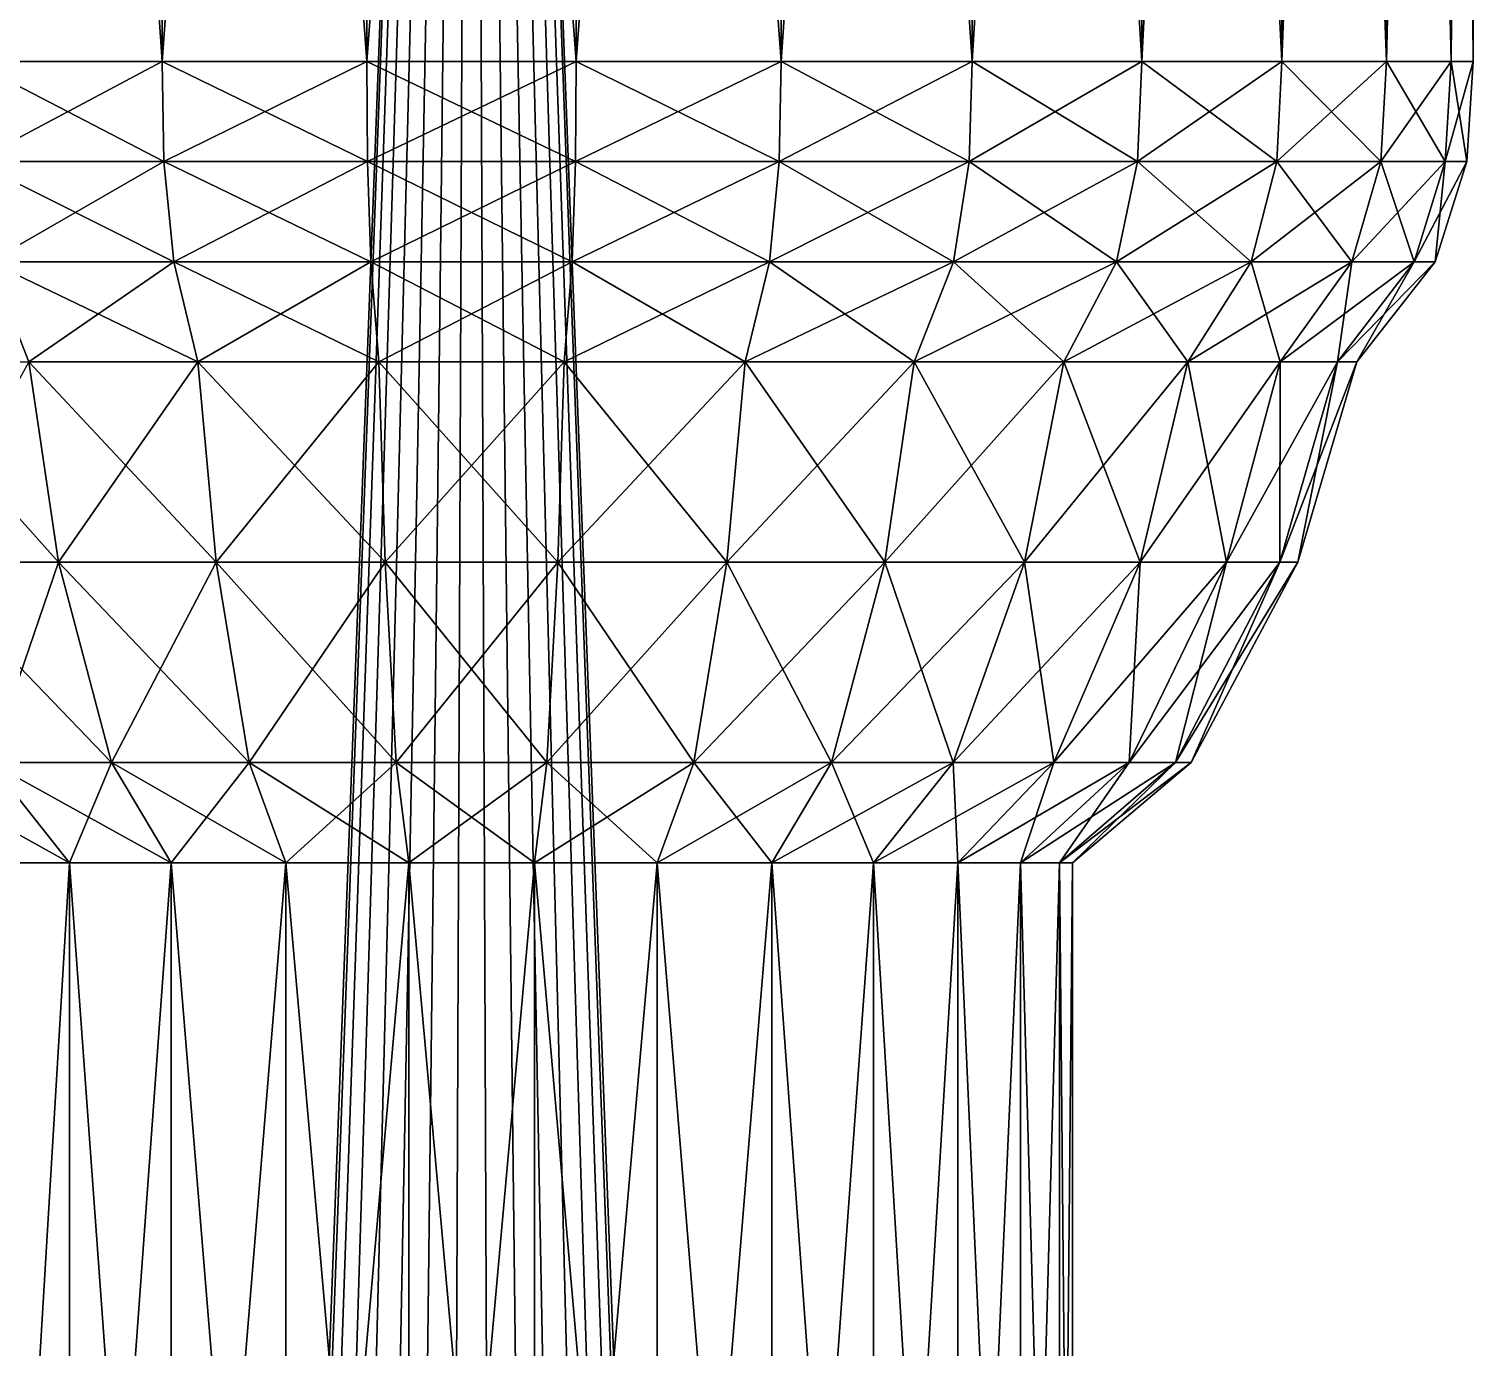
# Model space of a CAD drawing. Extents: x -6.9 to 5, y -21.1 to 53.8.
# Drawn here: x -2.21 to 5, y 23.08 to 29.66 of the extents above; entities that cross this region are included whole.
import ezdxf

# ---------------------------------------------------------------- set-up
doc = ezdxf.new("R2010")
doc.units = 0
doc.header["$MEASUREMENT"] = 0
doc.layers.add('DEFAULT', color=7, linetype='CONTINUOUS')

msp = doc.modelspace()

# ---------------------------------------------------------------- linework, layer by layer
at = {"layer": 'DEFAULT'}
for points in [[(-2.5, 29.5, -4.330127), (-1.545086, 43.5, -4.755282), (-1.545086, 29.5, -4.755282)], [(-1.545086, 29.5, 4.755282), (-2.5, 43.5, 4.330127), (-2.5, 29.5, 4.330127)], [(-1.545086, 43.5, 4.755282), (-2.5, 43.5, 4.330127), (-1.545086, 29.5, 4.755282)], [(-2.5, 43.5, -4.330127), (-1.545086, 43.5, -4.755282), (-2.5, 29.5, -4.330127)], [(-1.545082, 29.5, -4.755283), (-0.522644, 43.5, -4.97261), (-0.522644, 29.5, -4.97261)], [(-0.522644, 29.5, 4.97261), (-1.545082, 43.5, 4.755283), (-1.545082, 29.5, 4.755283)], [(-0.522644, 43.5, 4.97261), (-1.545082, 43.5, 4.755283), (-0.522644, 29.5, 4.97261)], [(-1.545082, 43.5, -4.755283), (-0.522644, 43.5, -4.97261), (-1.545082, 29.5, -4.755283)], [(-0.522644, 29.5, -4.97261), (0.522644, 43.5, -4.97261), (0.522644, 29.5, -4.97261)], [(0.522644, 29.5, 4.97261), (-0.522644, 43.5, 4.97261), (-0.522644, 29.5, 4.97261)], [(0.522644, 43.5, 4.97261), (-0.522644, 43.5, 4.97261), (0.522644, 29.5, 4.97261)], [(-0.522644, 43.5, -4.97261), (0.522644, 43.5, -4.97261), (-0.522644, 29.5, -4.97261)], [(1.545082, 29.5, 4.755283), (0.522644, 43.5, 4.97261), (0.522644, 29.5, 4.97261)], [(0.522644, 29.5, -4.97261), (1.545082, 43.5, -4.755283), (1.545082, 29.5, -4.755283)], [(0.522644, 43.5, -4.97261), (1.545082, 43.5, -4.755283), (0.522644, 29.5, -4.97261)], [(1.545082, 43.5, 4.755283), (0.522644, 43.5, 4.97261), (1.545082, 29.5, 4.755283)], [(2.5, 29.5, 4.330127), (1.545086, 43.5, 4.755282), (1.545086, 29.5, 4.755282)], [(1.545086, 29.5, -4.755282), (2.5, 43.5, -4.330127), (2.5, 29.5, -4.330127)], [(1.545086, 43.5, -4.755282), (2.5, 43.5, -4.330127), (1.545086, 29.5, -4.755282)], [(2.5, 43.5, 4.330127), (1.545086, 43.5, 4.755282), (2.5, 29.5, 4.330127)], [(3.345654, 29.5, 3.715724), (2.5, 43.5, 4.330127), (2.5, 29.5, 4.330127)], [(2.5, 29.5, -4.330127), (3.345654, 43.5, -3.715724), (3.345654, 29.5, -3.715724)], [(2.5, 43.5, -4.330127), (3.345654, 43.5, -3.715724), (2.5, 29.5, -4.330127)], [(3.345654, 43.5, 3.715724), (2.5, 43.5, 4.330127), (3.345654, 29.5, 3.715724)], [(4.045082, 29.5, 2.938926), (3.345654, 43.5, 3.715724), (3.345654, 29.5, 3.715724)], [(3.345654, 29.5, -3.715724), (4.045082, 43.5, -2.938926), (4.045082, 29.5, -2.938926)], [(3.345654, 43.5, -3.715724), (4.045082, 43.5, -2.938926), (3.345654, 29.5, -3.715724)], [(4.045082, 43.5, 2.938926), (3.345654, 43.5, 3.715724), (4.045082, 29.5, 2.938926)], [(4.567726, 29.5, 2.033683), (4.045086, 43.5, 2.938926), (4.045086, 29.5, 2.938926)], [(4.045086, 29.5, -2.938926), (4.567726, 43.5, -2.033683), (4.567726, 29.5, -2.033683)], [(4.045086, 43.5, -2.938926), (4.567726, 43.5, -2.033683), (4.045086, 29.5, -2.938926)], [(4.567726, 43.5, 2.033683), (4.045086, 43.5, 2.938926), (4.567726, 29.5, 2.033683)], [(4.890739, 29.5, 1.039559), (4.567726, 43.5, 2.033683), (4.567726, 29.5, 2.033683)], [(4.567726, 29.5, -2.033683), (4.890739, 43.5, -1.039559), (4.890739, 29.5, -1.039559)], [(4.567726, 43.5, -2.033683), (4.890739, 43.5, -1.039559), (4.567726, 29.5, -2.033683)], [(4.890739, 43.5, 1.039559), (4.567726, 43.5, 2.033683), (4.890739, 29.5, 1.039559)], [(5, 29.5), (4.890739, 43.5, 1.039558), (4.890739, 29.5, 1.039558)], [(4.890739, 29.5, -1.039558), (5, 43.5), (5, 29.5)], [(4.890739, 43.5, -1.039558), (5, 43.5), (4.890739, 29.5, -1.039558)], [(5, 43.5), (4.890739, 43.5, 1.039558), (5, 29.5)], [(-1.956295, -11, -0.415823), (0, 41.75), (-2, -11)], [(-2, -11), (0, 41.75), (-1.956295, -11, 0.415823)], [(-1.827091, -11, -0.813473), (0, 41.75), (-1.956295, -11, -0.415823)], [(-1.956295, -11, 0.415823), (0, 41.75), (-1.827091, -11, 0.813473)], [(-1.618034, -11, -1.17557), (0, 41.75), (-1.827091, -11, -0.813473)], [(-1.827091, -11, 0.813473), (0, 41.75), (-1.618034, -11, 1.17557)], [(-1.338261, -11, -1.48629), (0, 41.75), (-1.618034, -11, -1.175571)], [(-1.618034, -11, 1.175571), (0, 41.75), (-1.338261, -11, 1.48629)], [(-1, -11, -1.732051), (0, 41.75), (-1.338261, -11, -1.48629)], [(-1.338261, -11, 1.48629), (0, 41.75), (-1, -11, 1.732051)], [(-0.618034, -11, -1.902113), (0, 41.75), (-1, -11, -1.732051)], [(-1, -11, 1.732051), (0, 41.75), (-0.618034, -11, 1.902113)], [(-0.209057, -11, -1.989044), (0, 41.75), (-0.618034, -11, -1.902113)], [(-0.618034, -11, 1.902113), (0, 41.75), (-0.209057, -11, 1.989044)], [(0.209057, -11, -1.989044), (0, 41.75), (-0.209057, -11, -1.989044)], [(-0.209057, -11, 1.989044), (0, 41.75), (0.209057, -11, 1.989044)], [(0.209057, -11, 1.989044), (0, 41.75), (0.618034, -11, 1.902113)], [(0.618034, -11, 1.902113), (0, 41.75), (1, -11, 1.732051)], [(1, -11, 1.732051), (0, 41.75), (1.338261, -11, 1.48629)], [(1.338261, -11, 1.48629), (0, 41.75), (1.618034, -11, 1.175571)], [(1.618034, -11, 1.17557), (0, 41.75), (1.827091, -11, 0.813473)], [(1.827091, -11, 0.813473), (0, 41.75), (1.956295, -11, 0.415823)], [(1.956295, -11, 0.415823), (0, 41.75), (2, -11)], [(2, -11), (0, 41.75), (1.956295, -11, -0.415823)], [(1.956295, -11, -0.415823), (0, 41.75), (1.827091, -11, -0.813473)], [(1.827091, -11, -0.813473), (0, 41.75), (1.618034, -11, -1.17557)], [(1.618034, -11, -1.175571), (0, 41.75), (1.338261, -11, -1.48629)], [(1.338261, -11, -1.48629), (0, 41.75), (1, -11, -1.732051)], [(1, -11, -1.732051), (0, 41.75), (0.618034, -11, -1.902113)], [(0.618034, -11, -1.902113), (0, 41.75), (0.209057, -11, -1.989044)], [(-1.545086, 29.5, 4.755282), (-2.5, 29.5, 4.330127), (-2.484612, 29, 4.303476)], [(-1.535576, 29, -4.726015), (-2.484612, 29, -4.303476), (-2.5, 29.5, -4.330127)], [(-2.5, 29.5, -4.330127), (-1.545086, 29.5, -4.755282), (-1.535576, 29, -4.726015)], [(-2.484612, 29, 4.303476), (-1.535576, 29, 4.726015), (-1.545086, 29.5, 4.755282)], [(-0.522644, 29.5, 4.97261), (-1.545082, 29.5, 4.755283), (-1.535576, 29, 4.726015)], [(-0.519424, 29, -4.942004), (-1.535576, 29, -4.726015), (-1.545082, 29.5, -4.755283)], [(-1.545082, 29.5, -4.755283), (-0.522644, 29.5, -4.97261), (-0.519424, 29, -4.942004)], [(-1.535576, 29, 4.726015), (-0.519424, 29, 4.942004), (-0.522644, 29.5, 4.97261)], [(0.522644, 29.5, 4.97261), (-0.522644, 29.5, 4.97261), (-0.519424, 29, 4.942004)], [(0.519424, 29, -4.942004), (-0.519424, 29, -4.942004), (-0.522644, 29.5, -4.97261)], [(-0.522644, 29.5, -4.97261), (0.522644, 29.5, -4.97261), (0.519424, 29, -4.942004)], [(-0.519424, 29, 4.942004), (0.519424, 29, 4.942004), (0.522644, 29.5, 4.97261)], [(1.535576, 29, -4.726015), (0.519424, 29, -4.942004), (0.522644, 29.5, -4.97261)], [(0.519424, 29, 4.942004), (1.535576, 29, 4.726015), (1.545082, 29.5, 4.755283)], [(1.545082, 29.5, 4.755283), (0.522644, 29.5, 4.97261), (0.519424, 29, 4.942004)], [(0.522644, 29.5, -4.97261), (1.545082, 29.5, -4.755283), (1.535576, 29, -4.726015)], [(2.484612, 29, -4.303476), (1.535576, 29, -4.726015), (1.545086, 29.5, -4.755282)], [(1.535576, 29, 4.726015), (2.484612, 29, 4.303476), (2.5, 29.5, 4.330127)], [(2.5, 29.5, 4.330127), (1.545086, 29.5, 4.755282), (1.535576, 29, 4.726015)], [(1.545086, 29.5, -4.755282), (2.5, 29.5, -4.330127), (2.484612, 29, -4.303476)], [(3.325062, 29, -3.692854), (2.484612, 29, -4.303476), (2.5, 29.5, -4.330127)], [(2.484612, 29, 4.303476), (3.325062, 29, 3.692854), (3.345654, 29.5, 3.715724)], [(3.345654, 29.5, 3.715724), (2.5, 29.5, 4.330127), (2.484612, 29, 4.303476)], [(2.5, 29.5, -4.330127), (3.345654, 29.5, -3.715724), (3.325062, 29, -3.692854)], [(4.020187, 29, -2.920837), (3.325058, 29, -3.692855), (3.345654, 29.5, -3.715724)], [(3.325058, 29, 3.692855), (4.020187, 29, 2.920837), (4.045082, 29.5, 2.938926)], [(4.045082, 29.5, 2.938926), (3.345654, 29.5, 3.715724), (3.325058, 29, 3.692855)], [(3.345654, 29.5, -3.715724), (4.045082, 29.5, -2.938926), (4.020187, 29, -2.920837)], [(4.539612, 29, -2.021166), (4.020187, 29, -2.920839), (4.045086, 29.5, -2.938926)], [(4.020187, 29, 2.920839), (4.539612, 29, 2.021166), (4.567726, 29.5, 2.033683)], [(4.567726, 29.5, 2.033683), (4.045086, 29.5, 2.938926), (4.020187, 29, 2.920839)], [(4.045086, 29.5, -2.938926), (4.567726, 29.5, -2.033683), (4.539612, 29, -2.021166)], [(4.860638, 29, -1.033159), (4.539612, 29, -2.021167), (4.567726, 29.5, -2.033683)], [(4.539612, 29, 2.021167), (4.860638, 29, 1.033159), (4.890739, 29.5, 1.039559)], [(4.890739, 29.5, 1.039559), (4.567726, 29.5, 2.033683), (4.539612, 29, 2.021167)], [(4.567726, 29.5, -2.033683), (4.890739, 29.5, -1.039559), (4.860638, 29, -1.033159)], [(4.969227, 29, 0.000001), (4.860634, 29, -1.033161), (4.890739, 29.5, -1.039558)], [(4.860634, 29, 1.033161), (4.969227, 29, -0.000001), (5, 29.5)], [(5, 29.5), (4.890739, 29.5, 1.039558), (4.860634, 29, 1.033161)], [(4.890739, 29.5, -1.039558), (5, 29.5), (4.969227, 29, 0.000001)], [(-2.484612, 29, -4.303476), (-1.48674, 28.5, -4.57571), (-2.405594, 28.5, -4.166609)], [(-1.48674, 28.5, -4.57571), (-2.484612, 29, -4.303476), (-1.535576, 29, -4.726015)], [(-2.405594, 28.5, 4.166609), (-1.535576, 29, 4.726015), (-2.484612, 29, 4.303476)], [(-1.535576, 29, 4.726015), (-2.405594, 28.5, 4.166609), (-1.48674, 28.5, 4.57571)], [(-1.535576, 29, -4.726015), (-0.502907, 28.5, -4.78483), (-1.48674, 28.5, -4.575709)], [(-0.502907, 28.5, -4.78483), (-1.535576, 29, -4.726015), (-0.519424, 29, -4.942004)], [(-1.48674, 28.5, 4.575709), (-0.519424, 29, 4.942004), (-1.535576, 29, 4.726015)], [(-0.519424, 29, 4.942004), (-1.48674, 28.5, 4.575709), (-0.502907, 28.5, 4.78483)], [(-0.519424, 29, -4.942004), (0.502907, 28.5, -4.78483), (-0.502907, 28.5, -4.78483)], [(0.502907, 28.5, -4.78483), (-0.519424, 29, -4.942004), (0.519424, 29, -4.942004)], [(-0.502907, 28.5, 4.78483), (0.519424, 29, 4.942004), (-0.519424, 29, 4.942004)], [(0.519424, 29, 4.942004), (-0.502907, 28.5, 4.78483), (0.502907, 28.5, 4.78483)], [(1.535576, 29, 4.726015), (0.502907, 28.5, 4.78483), (1.48674, 28.5, 4.575709)], [(0.502907, 28.5, 4.78483), (1.535576, 29, 4.726015), (0.519424, 29, 4.942004)], [(0.519424, 29, -4.942004), (1.48674, 28.5, -4.575709), (0.502907, 28.5, -4.78483)], [(1.48674, 28.5, -4.575709), (0.519424, 29, -4.942004), (1.535576, 29, -4.726015)], [(2.484612, 29, 4.303476), (1.48674, 28.5, 4.57571), (2.405594, 28.5, 4.166609)], [(1.48674, 28.5, 4.57571), (2.484612, 29, 4.303476), (1.535576, 29, 4.726015)], [(1.535576, 29, -4.726015), (2.405594, 28.5, -4.166609), (1.48674, 28.5, -4.57571)], [(2.405594, 28.5, -4.166609), (1.535576, 29, -4.726015), (2.484612, 29, -4.303476)], [(3.325062, 29, 3.692854), (2.405594, 28.5, 4.16661), (3.219315, 28.5, 3.575407)], [(2.405594, 28.5, 4.16661), (3.325062, 29, 3.692854), (2.484612, 29, 4.303476)], [(2.484612, 29, -4.303476), (3.219315, 28.5, -3.575407), (2.405594, 28.5, -4.16661)], [(3.219315, 28.5, -3.575407), (2.484612, 29, -4.303476), (3.325062, 29, -3.692854)], [(4.020187, 29, 2.920837), (3.219311, 28.5, 3.575408), (3.892334, 28.5, 2.827943)], [(3.219311, 28.5, 3.575408), (4.020187, 29, 2.920837), (3.325058, 29, 3.692855)], [(3.325058, 29, -3.692855), (3.892334, 28.5, -2.827943), (3.219311, 28.5, -3.575408)], [(3.892334, 28.5, -2.827943), (3.325058, 29, -3.692855), (4.020187, 29, -2.920837)], [(4.539612, 29, 2.021166), (3.89233, 28.5, 2.827945), (4.395237, 28.5, 1.956885)], [(3.89233, 28.5, 2.827945), (4.539612, 29, 2.021166), (4.020187, 29, 2.920839)], [(4.020187, 29, -2.920839), (4.395237, 28.5, -1.956885), (3.89233, 28.5, -2.827945)], [(4.395237, 28.5, -1.956885), (4.020187, 29, -2.920839), (4.539612, 29, -2.021166)], [(4.860638, 29, 1.033159), (4.395237, 28.5, 1.956886), (4.706051, 28.5, 1.000301)], [(4.395237, 28.5, 1.956886), (4.860638, 29, 1.033159), (4.539612, 29, 2.021167)], [(4.539612, 29, -2.021167), (4.706051, 28.5, -1.000301), (4.395237, 28.5, -1.956886)], [(4.706051, 28.5, -1.000301), (4.539612, 29, -2.021167), (4.860638, 29, -1.033159)], [(4.969227, 29, -0.000001), (4.706047, 28.5, 1.000303), (4.811188, 28.5, -0.000001)], [(4.706047, 28.5, 1.000303), (4.969227, 29, -0.000001), (4.860634, 29, 1.033161)], [(4.860634, 29, -1.033161), (4.811188, 28.5, 0.000001), (4.706047, 28.5, -1.000303)], [(4.811188, 28.5, 0.000001), (4.860634, 29, -1.033161), (4.969227, 29, 0.000001)], [(-2.405594, 28.5, -4.166609), (-1.365631, 28, -4.202977), (-2.209633, 28, -3.827202)], [(-1.365631, 28, -4.202977), (-2.405594, 28.5, -4.166609), (-1.48674, 28.5, -4.57571)], [(-2.209633, 28, 3.827202), (-1.48674, 28.5, 4.57571), (-2.405594, 28.5, 4.166609)], [(-1.48674, 28.5, 4.57571), (-2.209633, 28, 3.827202), (-1.365631, 28, 4.202977)], [(-1.48674, 28.5, -4.575709), (-0.461941, 28, -4.395062), (-1.365631, 28, -4.202977)], [(-0.461941, 28, -4.395062), (-1.48674, 28.5, -4.575709), (-0.502907, 28.5, -4.78483)], [(-1.365631, 28, 4.202977), (-0.502907, 28.5, 4.78483), (-1.48674, 28.5, 4.575709)], [(-0.502907, 28.5, 4.78483), (-1.365631, 28, 4.202977), (-0.461941, 28, 4.395062)], [(-0.502907, 28.5, -4.78483), (0.461937, 28, -4.395062), (-0.461937, 28, -4.395062)], [(0.461937, 28, -4.395062), (-0.502907, 28.5, -4.78483), (0.502907, 28.5, -4.78483)], [(-0.461937, 28, 4.395062), (0.502907, 28.5, 4.78483), (-0.502907, 28.5, 4.78483)], [(0.502907, 28.5, 4.78483), (-0.461937, 28, 4.395062), (0.461937, 28, 4.395062)], [(1.48674, 28.5, 4.575709), (0.461941, 28, 4.395062), (1.365631, 28, 4.202977)], [(0.461941, 28, 4.395062), (1.48674, 28.5, 4.575709), (0.502907, 28.5, 4.78483)], [(0.502907, 28.5, -4.78483), (1.365631, 28, -4.202977), (0.461941, 28, -4.395062)], [(1.365631, 28, -4.202977), (0.502907, 28.5, -4.78483), (1.48674, 28.5, -4.575709)], [(2.405594, 28.5, 4.166609), (1.365631, 28, 4.202977), (2.209633, 28, 3.827202)], [(1.365631, 28, 4.202977), (2.405594, 28.5, 4.166609), (1.48674, 28.5, 4.57571)], [(1.48674, 28.5, -4.57571), (2.209633, 28, -3.827202), (1.365631, 28, -4.202977)], [(2.209633, 28, -3.827202), (1.48674, 28.5, -4.57571), (2.405594, 28.5, -4.166609)], [(3.219315, 28.5, 3.575407), (2.209637, 28, 3.827201), (2.957069, 28, 3.284159)], [(2.209637, 28, 3.827201), (3.219315, 28.5, 3.575407), (2.405594, 28.5, 4.16661)], [(2.405594, 28.5, -4.16661), (2.957069, 28, -3.284159), (2.209637, 28, -3.827201)], [(2.957069, 28, -3.284159), (2.405594, 28.5, -4.16661), (3.219315, 28.5, -3.575407)], [(3.892334, 28.5, 2.827943), (2.957069, 28, 3.284158), (3.575264, 28, 2.597583)], [(2.957069, 28, 3.284158), (3.892334, 28.5, 2.827943), (3.219311, 28.5, 3.575408)], [(3.219311, 28.5, -3.575408), (3.575264, 28, -2.597583), (2.957069, 28, -3.284158)], [(3.575264, 28, -2.597583), (3.219311, 28.5, -3.575408), (3.892334, 28.5, -2.827943)], [(4.395237, 28.5, 1.956885), (3.575264, 28, 2.597582), (4.037205, 28, 1.79748)], [(3.575264, 28, 2.597582), (4.395237, 28.5, 1.956885), (3.89233, 28.5, 2.827945)], [(3.89233, 28.5, -2.827945), (4.037205, 28, -1.79748), (3.575264, 28, -2.597582)], [(4.037205, 28, -1.79748), (3.89233, 28.5, -2.827945), (4.395237, 28.5, -1.956885)], [(4.706051, 28.5, 1.000301), (4.037209, 28, 1.797479), (4.322701, 28, 0.918819)], [(4.037209, 28, 1.797479), (4.706051, 28.5, 1.000301), (4.395237, 28.5, 1.956886)], [(4.395237, 28.5, -1.956886), (4.322701, 28, -0.918819), (4.037209, 28, -1.797479)], [(4.811188, 28.5, -0.000001), (4.322701, 28, 0.918817), (4.419273, 28, 0.000001)], [(4.322701, 28, 0.918817), (4.811188, 28.5, -0.000001), (4.706047, 28.5, 1.000303)], [(4.706047, 28.5, -1.000303), (4.419273, 28, -0.000001), (4.322701, 28, -0.918817)], [(4.322701, 28, -0.918819), (4.395237, 28.5, -1.956886), (4.706051, 28.5, -1.000301)], [(4.419273, 28, -0.000001), (4.706047, 28.5, -1.000303), (4.811188, 28.5, 0.000001)], [(-2.957069, 28, -3.284159), (-2.062469, 27, -3.572299), (-2.76012, 27, -3.065425)], [(-2.062469, 27, -3.572299), (-2.957069, 28, -3.284159), (-2.209637, 28, -3.827201)], [(-2.209637, 28, 3.827201), (-2.76012, 27, 3.065425), (-2.062469, 27, 3.572299)], [(-2.209633, 28, -3.827202), (-1.274673, 27, -3.923047), (-2.062469, 27, -3.572299)], [(-1.274673, 27, -3.923047), (-2.209633, 28, -3.827202), (-1.365631, 28, -4.202977)], [(-2.062469, 27, 3.572299), (-1.365631, 28, 4.202977), (-2.209633, 28, 3.827202)], [(-1.365631, 28, 4.202977), (-2.062469, 27, 3.572299), (-1.274673, 27, 3.923047)], [(-1.365631, 28, -4.202977), (-0.431175, 27, -4.102339), (-1.274673, 27, -3.923047)], [(-0.431175, 27, -4.102339), (-1.365631, 28, -4.202977), (-0.461941, 28, -4.395062)], [(-1.274673, 27, 3.923047), (-0.461941, 28, 4.395062), (-1.365631, 28, 4.202977)], [(-0.461941, 28, 4.395062), (-1.274673, 27, 3.923047), (-0.431175, 27, 4.102339)], [(-0.461937, 28, -4.395062), (0.431175, 27, -4.102339), (-0.431175, 27, -4.102339)], [(0.431175, 27, -4.102339), (-0.461937, 28, -4.395062), (0.461937, 28, -4.395062)], [(-0.431175, 27, 4.102339), (0.461937, 28, 4.395062), (-0.461937, 28, 4.395062)], [(0.461937, 28, 4.395062), (-0.431175, 27, 4.102339), (0.431175, 27, 4.102339)], [(1.365631, 28, 4.202977), (0.431175, 27, 4.102339), (1.274673, 27, 3.923047)], [(0.431175, 27, 4.102339), (1.365631, 28, 4.202977), (0.461941, 28, 4.395062)], [(0.461941, 28, -4.395062), (1.274673, 27, -3.923047), (0.431175, 27, -4.102339)], [(1.274673, 27, -3.923047), (0.461941, 28, -4.395062), (1.365631, 28, -4.202977)], [(2.209633, 28, 3.827202), (1.274673, 27, 3.923047), (2.062469, 27, 3.572299)], [(1.274673, 27, 3.923047), (2.209633, 28, 3.827202), (1.365631, 28, 4.202977)], [(1.365631, 28, -4.202977), (2.062469, 27, -3.572299), (1.274673, 27, -3.923047)], [(2.062469, 27, -3.572299), (1.365631, 28, -4.202977), (2.209633, 28, -3.827202)], [(2.957069, 28, 3.284159), (2.062469, 27, 3.572299), (2.76012, 27, 3.065425)], [(2.062469, 27, 3.572299), (2.957069, 28, 3.284159), (2.209637, 28, 3.827201)], [(2.209637, 28, -3.827201), (2.76012, 27, -3.065425), (2.062469, 27, -3.572299)], [(2.76012, 27, -3.065425), (2.209637, 28, -3.827201), (2.957069, 28, -3.284159)], [(3.575264, 28, 2.597583), (2.76012, 27, 3.065425), (3.337143, 27, 2.424577)], [(2.76012, 27, 3.065425), (3.575264, 28, 2.597583), (2.957069, 28, 3.284158)], [(2.957069, 28, -3.284158), (3.337143, 27, -2.424577), (2.76012, 27, -3.065425)], [(3.337143, 27, -2.424577), (2.957069, 28, -3.284158), (3.575264, 28, -2.597583)], [(4.037205, 28, 1.79748), (3.337143, 27, 2.424577), (3.768318, 27, 1.677763)], [(3.337143, 27, 2.424577), (4.037205, 28, 1.79748), (3.575264, 28, 2.597582)], [(3.575264, 28, -2.597582), (3.768318, 27, -1.677763), (3.337143, 27, -2.424577)], [(3.768318, 27, -1.677763), (3.575264, 28, -2.597582), (4.037205, 28, -1.79748)], [(4.322701, 28, 0.918819), (3.768318, 27, 1.677763), (4.034798, 27, 0.857622)], [(3.768318, 27, 1.677763), (4.322701, 28, 0.918819), (4.037209, 28, 1.797479)], [(4.037209, 28, -1.797479), (4.034798, 27, -0.857622), (3.768318, 27, -1.677763)], [(4.419273, 28, 0.000001), (4.034798, 27, 0.857623), (4.124939, 27)], [(4.034798, 27, 0.857623), (4.419273, 28, 0.000001), (4.322701, 28, 0.918817)], [(4.322701, 28, -0.918817), (4.124939, 27), (4.034798, 27, -0.857623)], [(4.034798, 27, -0.857622), (4.037209, 28, -1.797479), (4.322701, 28, -0.918819)], [(4.124939, 27), (4.322701, 28, -0.918817), (4.419273, 28, -0.000001)], [(-2.062469, 27, 3.572299), (-2.76012, 27, 3.065425), (-2.404343, 26, 2.670293)], [(-1.796616, 26, -3.111831), (-2.404343, 26, -2.670293), (-2.76012, 27, -3.065425)], [(-2.76012, 27, -3.065425), (-2.062469, 27, -3.572299), (-1.796616, 26, -3.111831)], [(-2.404343, 26, 2.670293), (-1.796616, 26, 3.111831), (-2.062469, 27, 3.572299)], [(-1.274673, 27, 3.923047), (-2.062469, 27, 3.572299), (-1.796616, 26, 3.111832)], [(-1.110371, 26, -3.417368), (-1.796616, 26, -3.111832), (-2.062469, 27, -3.572299)], [(-2.062469, 27, -3.572299), (-1.274673, 27, -3.923047), (-1.110371, 26, -3.417368)], [(-1.796616, 26, 3.111832), (-1.110371, 26, 3.417368), (-1.274673, 27, 3.923047)], [(-0.431175, 27, 4.102339), (-1.274673, 27, 3.923047), (-1.110371, 26, 3.417368)], [(-0.375595, 26, -3.57355), (-1.110371, 26, -3.417368), (-1.274673, 27, -3.923047)], [(-1.274673, 27, -3.923047), (-0.431175, 27, -4.102339), (-0.375595, 26, -3.57355)], [(-1.110371, 26, 3.417368), (-0.375595, 26, 3.57355), (-0.431175, 27, 4.102339)], [(0.431175, 27, 4.102339), (-0.431175, 27, 4.102339), (-0.375595, 26, 3.57355)], [(0.375595, 26, -3.57355), (-0.375595, 26, -3.57355), (-0.431175, 27, -4.102339)], [(-0.431175, 27, -4.102339), (0.431175, 27, -4.102339), (0.375595, 26, -3.57355)], [(-0.375595, 26, 3.57355), (0.375595, 26, 3.57355), (0.431175, 27, 4.102339)], [(1.110371, 26, -3.417368), (0.375595, 26, -3.57355), (0.431175, 27, -4.102339)], [(0.375595, 26, 3.57355), (1.110371, 26, 3.417368), (1.274673, 27, 3.923047)], [(1.274673, 27, 3.923047), (0.431175, 27, 4.102339), (0.375595, 26, 3.57355)], [(0.431175, 27, -4.102339), (1.274673, 27, -3.923047), (1.110371, 26, -3.417368)], [(1.796616, 26, -3.111832), (1.110371, 26, -3.417368), (1.274673, 27, -3.923047)], [(1.110371, 26, 3.417368), (1.796616, 26, 3.111832), (2.062469, 27, 3.572299)], [(2.062469, 27, 3.572299), (1.274673, 27, 3.923047), (1.110371, 26, 3.417368)], [(1.274673, 27, -3.923047), (2.062469, 27, -3.572299), (1.796616, 26, -3.111832)], [(2.404343, 26, -2.670293), (1.796616, 26, -3.111831), (2.062469, 27, -3.572299)], [(1.796616, 26, 3.111831), (2.404343, 26, 2.670293), (2.76012, 27, 3.065425)], [(2.76012, 27, 3.065425), (2.062469, 27, 3.572299), (1.796616, 26, 3.111831)], [(2.062469, 27, -3.572299), (2.76012, 27, -3.065425), (2.404343, 26, -2.670293)], [(2.906986, 26, -2.11205), (2.404343, 26, -2.670293), (2.76012, 27, -3.065425)], [(2.404343, 26, 2.670293), (2.906986, 26, 2.11205), (3.337143, 27, 2.424577)], [(3.337143, 27, 2.424577), (2.76012, 27, 3.065425), (2.404343, 26, 2.670293)], [(2.76012, 27, -3.065425), (3.337143, 27, -2.424577), (2.906986, 26, -2.11205)], [(3.282581, 26, -1.4615), (2.906986, 26, -2.11205), (3.337143, 27, -2.424577)], [(2.906986, 26, 2.11205), (3.282581, 26, 1.4615), (3.768318, 27, 1.677763)], [(3.768318, 27, 1.677763), (3.337143, 27, 2.424577), (2.906986, 26, 2.11205)], [(3.337143, 27, -2.424577), (3.768318, 27, -1.677763), (3.282581, 26, -1.4615)], [(3.514713, 26, -0.747075), (3.282581, 26, -1.4615), (3.768318, 27, -1.677763)], [(3.282581, 26, 1.4615), (3.514713, 26, 0.747075), (4.034798, 27, 0.857622)], [(4.034798, 27, 0.857622), (3.768318, 27, 1.677763), (3.282581, 26, 1.4615)], [(3.768318, 27, -1.677763), (4.034798, 27, -0.857622), (3.514713, 26, -0.747075)], [(3.593231, 26), (3.514713, 26, -0.747075), (4.034798, 27, -0.857623)], [(3.514713, 26, 0.747075), (3.593231, 26), (4.124939, 27)], [(4.124939, 27), (4.034798, 27, 0.857623), (3.514713, 26, 0.747075)], [(4.034798, 27, -0.857623), (4.124939, 27), (3.593231, 26)], [(-2.906986, 26, -2.11205), (-2.007393, 25.5, -2.229434), (-2.427052, 25.5, -1.763356)], [(-2.007393, 25.5, -2.229434), (-2.906986, 26, -2.11205), (-2.404343, 26, -2.670293)], [(-2.404343, 26, 2.670293), (-2.427052, 25.5, 1.763356), (-2.007393, 25.5, 2.229434)], [(-2.404343, 26, -2.670293), (-1.5, 25.5, -2.598076), (-2.007393, 25.5, -2.229434)], [(-1.5, 25.5, -2.598076), (-2.404343, 26, -2.670293), (-1.796616, 26, -3.111831)], [(-2.007393, 25.5, 2.229434), (-1.796616, 26, 3.111831), (-2.404343, 26, 2.670293)], [(-1.796616, 26, 3.111831), (-2.007393, 25.5, 2.229434), (-1.5, 25.5, 2.598076)], [(-1.796616, 26, -3.111832), (-0.927052, 25.5, -2.853169), (-1.5, 25.5, -2.598076)], [(-0.927052, 25.5, -2.853169), (-1.796616, 26, -3.111832), (-1.110371, 26, -3.417368)], [(-1.5, 25.5, 2.598076), (-1.110371, 26, 3.417368), (-1.796616, 26, 3.111832)], [(-1.110371, 26, 3.417368), (-1.5, 25.5, 2.598076), (-0.927052, 25.5, 2.853169)], [(-1.110371, 26, -3.417368), (-0.313583, 25.5, -2.983566), (-0.927052, 25.5, -2.853169)], [(-0.313583, 25.5, -2.983566), (-1.110371, 26, -3.417368), (-0.375595, 26, -3.57355)], [(-0.927052, 25.5, 2.853169), (-0.375595, 26, 3.57355), (-1.110371, 26, 3.417368)], [(-0.375595, 26, 3.57355), (-0.927052, 25.5, 2.853169), (-0.313583, 25.5, 2.983566)], [(-0.375595, 26, -3.57355), (0.313583, 25.5, -2.983566), (-0.313583, 25.5, -2.983566)], [(0.313583, 25.5, -2.983566), (-0.375595, 26, -3.57355), (0.375595, 26, -3.57355)], [(-0.313583, 25.5, 2.983566), (0.375595, 26, 3.57355), (-0.375595, 26, 3.57355)], [(0.375595, 26, 3.57355), (-0.313583, 25.5, 2.983566), (0.313583, 25.5, 2.983566)], [(1.110371, 26, 3.417368), (0.313583, 25.5, 2.983566), (0.927052, 25.5, 2.853169)], [(0.313583, 25.5, 2.983566), (1.110371, 26, 3.417368), (0.375595, 26, 3.57355)], [(0.375595, 26, -3.57355), (0.927052, 25.5, -2.853169), (0.313583, 25.5, -2.983566)], [(0.927052, 25.5, -2.853169), (0.375595, 26, -3.57355), (1.110371, 26, -3.417368)], [(1.796616, 26, 3.111832), (0.927052, 25.5, 2.853169), (1.5, 25.5, 2.598076)], [(0.927052, 25.5, 2.853169), (1.796616, 26, 3.111832), (1.110371, 26, 3.417368)], [(1.110371, 26, -3.417368), (1.5, 25.5, -2.598076), (0.927052, 25.5, -2.853169)], [(1.5, 25.5, -2.598076), (1.110371, 26, -3.417368), (1.796616, 26, -3.111832)], [(2.404343, 26, 2.670293), (1.5, 25.5, 2.598076), (2.007393, 25.5, 2.229434)], [(1.5, 25.5, 2.598076), (2.404343, 26, 2.670293), (1.796616, 26, 3.111831)], [(1.796616, 26, -3.111831), (2.007393, 25.5, -2.229434), (1.5, 25.5, -2.598076)], [(2.007393, 25.5, -2.229434), (1.796616, 26, -3.111831), (2.404343, 26, -2.670293)], [(2.906986, 26, 2.11205), (2.007393, 25.5, 2.229434), (2.427052, 25.5, 1.763356)], [(2.007393, 25.5, 2.229434), (2.906986, 26, 2.11205), (2.404343, 26, 2.670293)], [(2.404343, 26, -2.670293), (2.427052, 25.5, -1.763356), (2.007393, 25.5, -2.229434)], [(2.427052, 25.5, -1.763356), (2.404343, 26, -2.670293), (2.906986, 26, -2.11205)], [(3.282581, 26, 1.4615), (2.427052, 25.5, 1.763356), (2.740639, 25.5, 1.22021)], [(2.427052, 25.5, 1.763356), (3.282581, 26, 1.4615), (2.906986, 26, 2.11205)], [(2.906986, 26, -2.11205), (2.740639, 25.5, -1.22021), (2.427052, 25.5, -1.763356)], [(3.514713, 26, 0.747075), (2.740639, 25.5, 1.22021), (2.934441, 25.5, 0.623735)], [(2.740639, 25.5, 1.22021), (3.514713, 26, 0.747075), (3.282581, 26, 1.4615)], [(3.282581, 26, -1.4615), (2.934441, 25.5, -0.623735), (2.740639, 25.5, -1.22021)], [(2.740639, 25.5, -1.22021), (2.906986, 26, -2.11205), (3.282581, 26, -1.4615)], [(3.593231, 26), (2.934441, 25.5, 0.623735), (3, 25.5)], [(2.934441, 25.5, 0.623735), (3.593231, 26), (3.514713, 26, 0.747075)], [(3.514713, 26, -0.747075), (3, 25.5), (2.934441, 25.5, -0.623735)], [(2.934441, 25.5, -0.623735), (3.282581, 26, -1.4615), (3.514713, 26, -0.747075)], [(3, 25.5), (3.514713, 26, -0.747075), (3.593231, 26)], [(-2.427052, 18.5, -1.763356), (-2.427052, 25.5, -1.763356), (-2.007393, 18.5, -2.229434)], [(-2.007393, 18.5, 2.229434), (-2.007393, 25.5, 2.229434), (-2.427052, 18.5, 1.763356)], [(-2.427052, 18.5, 1.763356), (-2.007393, 25.5, 2.229434), (-2.427052, 25.5, 1.763356)], [(-2.007393, 18.5, -2.229434), (-2.427052, 25.5, -1.763356), (-2.007393, 25.5, -2.229434)], [(-2.007393, 18.5, -2.229434), (-2.007393, 25.5, -2.229434), (-1.5, 18.5, -2.598076)], [(-1.5, 18.5, 2.598076), (-1.5, 25.5, 2.598076), (-2.007393, 18.5, 2.229434)], [(-2.007393, 18.5, 2.229434), (-1.5, 25.5, 2.598076), (-2.007393, 25.5, 2.229434)], [(-1.5, 18.5, -2.598076), (-2.007393, 25.5, -2.229434), (-1.5, 25.5, -2.598076)], [(-1.5, 18.5, -2.598076), (-1.5, 25.5, -2.598076), (-0.927052, 18.5, -2.853169)], [(-0.927052, 18.5, 2.853169), (-0.927052, 25.5, 2.853169), (-1.5, 18.5, 2.598076)], [(-1.5, 18.5, 2.598076), (-0.927052, 25.5, 2.853169), (-1.5, 25.5, 2.598076)], [(-0.927052, 18.5, -2.853169), (-1.5, 25.5, -2.598076), (-0.927052, 25.5, -2.853169)], [(-0.927052, 18.5, -2.853169), (-0.927052, 25.5, -2.853169), (-0.313583, 18.5, -2.983566)], [(-0.313583, 18.5, 2.983566), (-0.313583, 25.5, 2.983566), (-0.927052, 18.5, 2.853169)], [(-0.927052, 18.5, 2.853169), (-0.313583, 25.5, 2.983566), (-0.927052, 25.5, 2.853169)], [(-0.313583, 18.5, -2.983566), (-0.927052, 25.5, -2.853169), (-0.313583, 25.5, -2.983566)], [(-0.313583, 18.5, -2.983566), (-0.313583, 25.5, -2.983566), (0.313583, 18.5, -2.983566)], [(0.313583, 18.5, 2.983566), (0.313583, 25.5, 2.983566), (-0.313583, 18.5, 2.983566)], [(-0.313583, 18.5, 2.983566), (0.313583, 25.5, 2.983566), (-0.313583, 25.5, 2.983566)], [(0.313583, 18.5, -2.983566), (-0.313583, 25.5, -2.983566), (0.313583, 25.5, -2.983566)], [(0.927052, 18.5, 2.853169), (0.927052, 25.5, 2.853169), (0.313583, 18.5, 2.983566)], [(0.313583, 18.5, -2.983566), (0.313583, 25.5, -2.983566), (0.927052, 18.5, -2.853169)], [(0.927052, 18.5, -2.853169), (0.313583, 25.5, -2.983566), (0.927052, 25.5, -2.853169)], [(0.313583, 18.5, 2.983566), (0.927052, 25.5, 2.853169), (0.313583, 25.5, 2.983566)], [(1.5, 18.5, 2.598076), (1.5, 25.5, 2.598076), (0.927052, 18.5, 2.853169)], [(0.927052, 18.5, -2.853169), (0.927052, 25.5, -2.853169), (1.5, 18.5, -2.598076)], [(1.5, 18.5, -2.598076), (0.927052, 25.5, -2.853169), (1.5, 25.5, -2.598076)], [(0.927052, 18.5, 2.853169), (1.5, 25.5, 2.598076), (0.927052, 25.5, 2.853169)], [(2.007393, 18.5, 2.229434), (2.007393, 25.5, 2.229434), (1.5, 18.5, 2.598076)], [(1.5, 18.5, -2.598076), (1.5, 25.5, -2.598076), (2.007393, 18.5, -2.229434)], [(2.007393, 18.5, -2.229434), (1.5, 25.5, -2.598076), (2.007393, 25.5, -2.229434)], [(1.5, 18.5, 2.598076), (2.007393, 25.5, 2.229434), (1.5, 25.5, 2.598076)], [(2.427052, 18.5, 1.763356), (2.427052, 25.5, 1.763356), (2.007393, 18.5, 2.229434)], [(2.007393, 18.5, -2.229434), (2.007393, 25.5, -2.229434), (2.427052, 18.5, -1.763356)], [(2.427052, 18.5, -1.763356), (2.007393, 25.5, -2.229434), (2.427052, 25.5, -1.763356)], [(2.007393, 18.5, 2.229434), (2.427052, 25.5, 1.763356), (2.007393, 25.5, 2.229434)], [(2.740639, 18.5, 1.22021), (2.740639, 25.5, 1.22021), (2.427052, 18.5, 1.763356)], [(2.427052, 18.5, -1.763356), (2.427052, 25.5, -1.763356), (2.740639, 18.5, -1.22021)], [(2.740639, 18.5, -1.22021), (2.427052, 25.5, -1.763356), (2.740639, 25.5, -1.22021)], [(2.427052, 18.5, 1.763356), (2.740639, 25.5, 1.22021), (2.427052, 25.5, 1.763356)], [(2.934441, 18.5, 0.623735), (2.934441, 25.5, 0.623735), (2.740639, 18.5, 1.22021)], [(2.740639, 18.5, -1.22021), (2.740639, 25.5, -1.22021), (2.934441, 18.5, -0.623735)], [(2.934441, 18.5, -0.623735), (2.740639, 25.5, -1.22021), (2.934441, 25.5, -0.623735)], [(2.740639, 18.5, 1.22021), (2.934441, 25.5, 0.623735), (2.740639, 25.5, 1.22021)], [(3, 18.5), (3, 25.5), (2.934441, 18.5, 0.623735)], [(2.934441, 18.5, -0.623735), (2.934441, 25.5, -0.623735), (3, 18.5)], [(3, 18.5), (2.934441, 25.5, -0.623735), (3, 25.5)], [(2.934441, 18.5, 0.623735), (3, 25.5), (2.934441, 25.5, 0.623735)]]:
    msp.add_3dface(points, dxfattribs=at)

doc.saveas('drawing.dxf')
